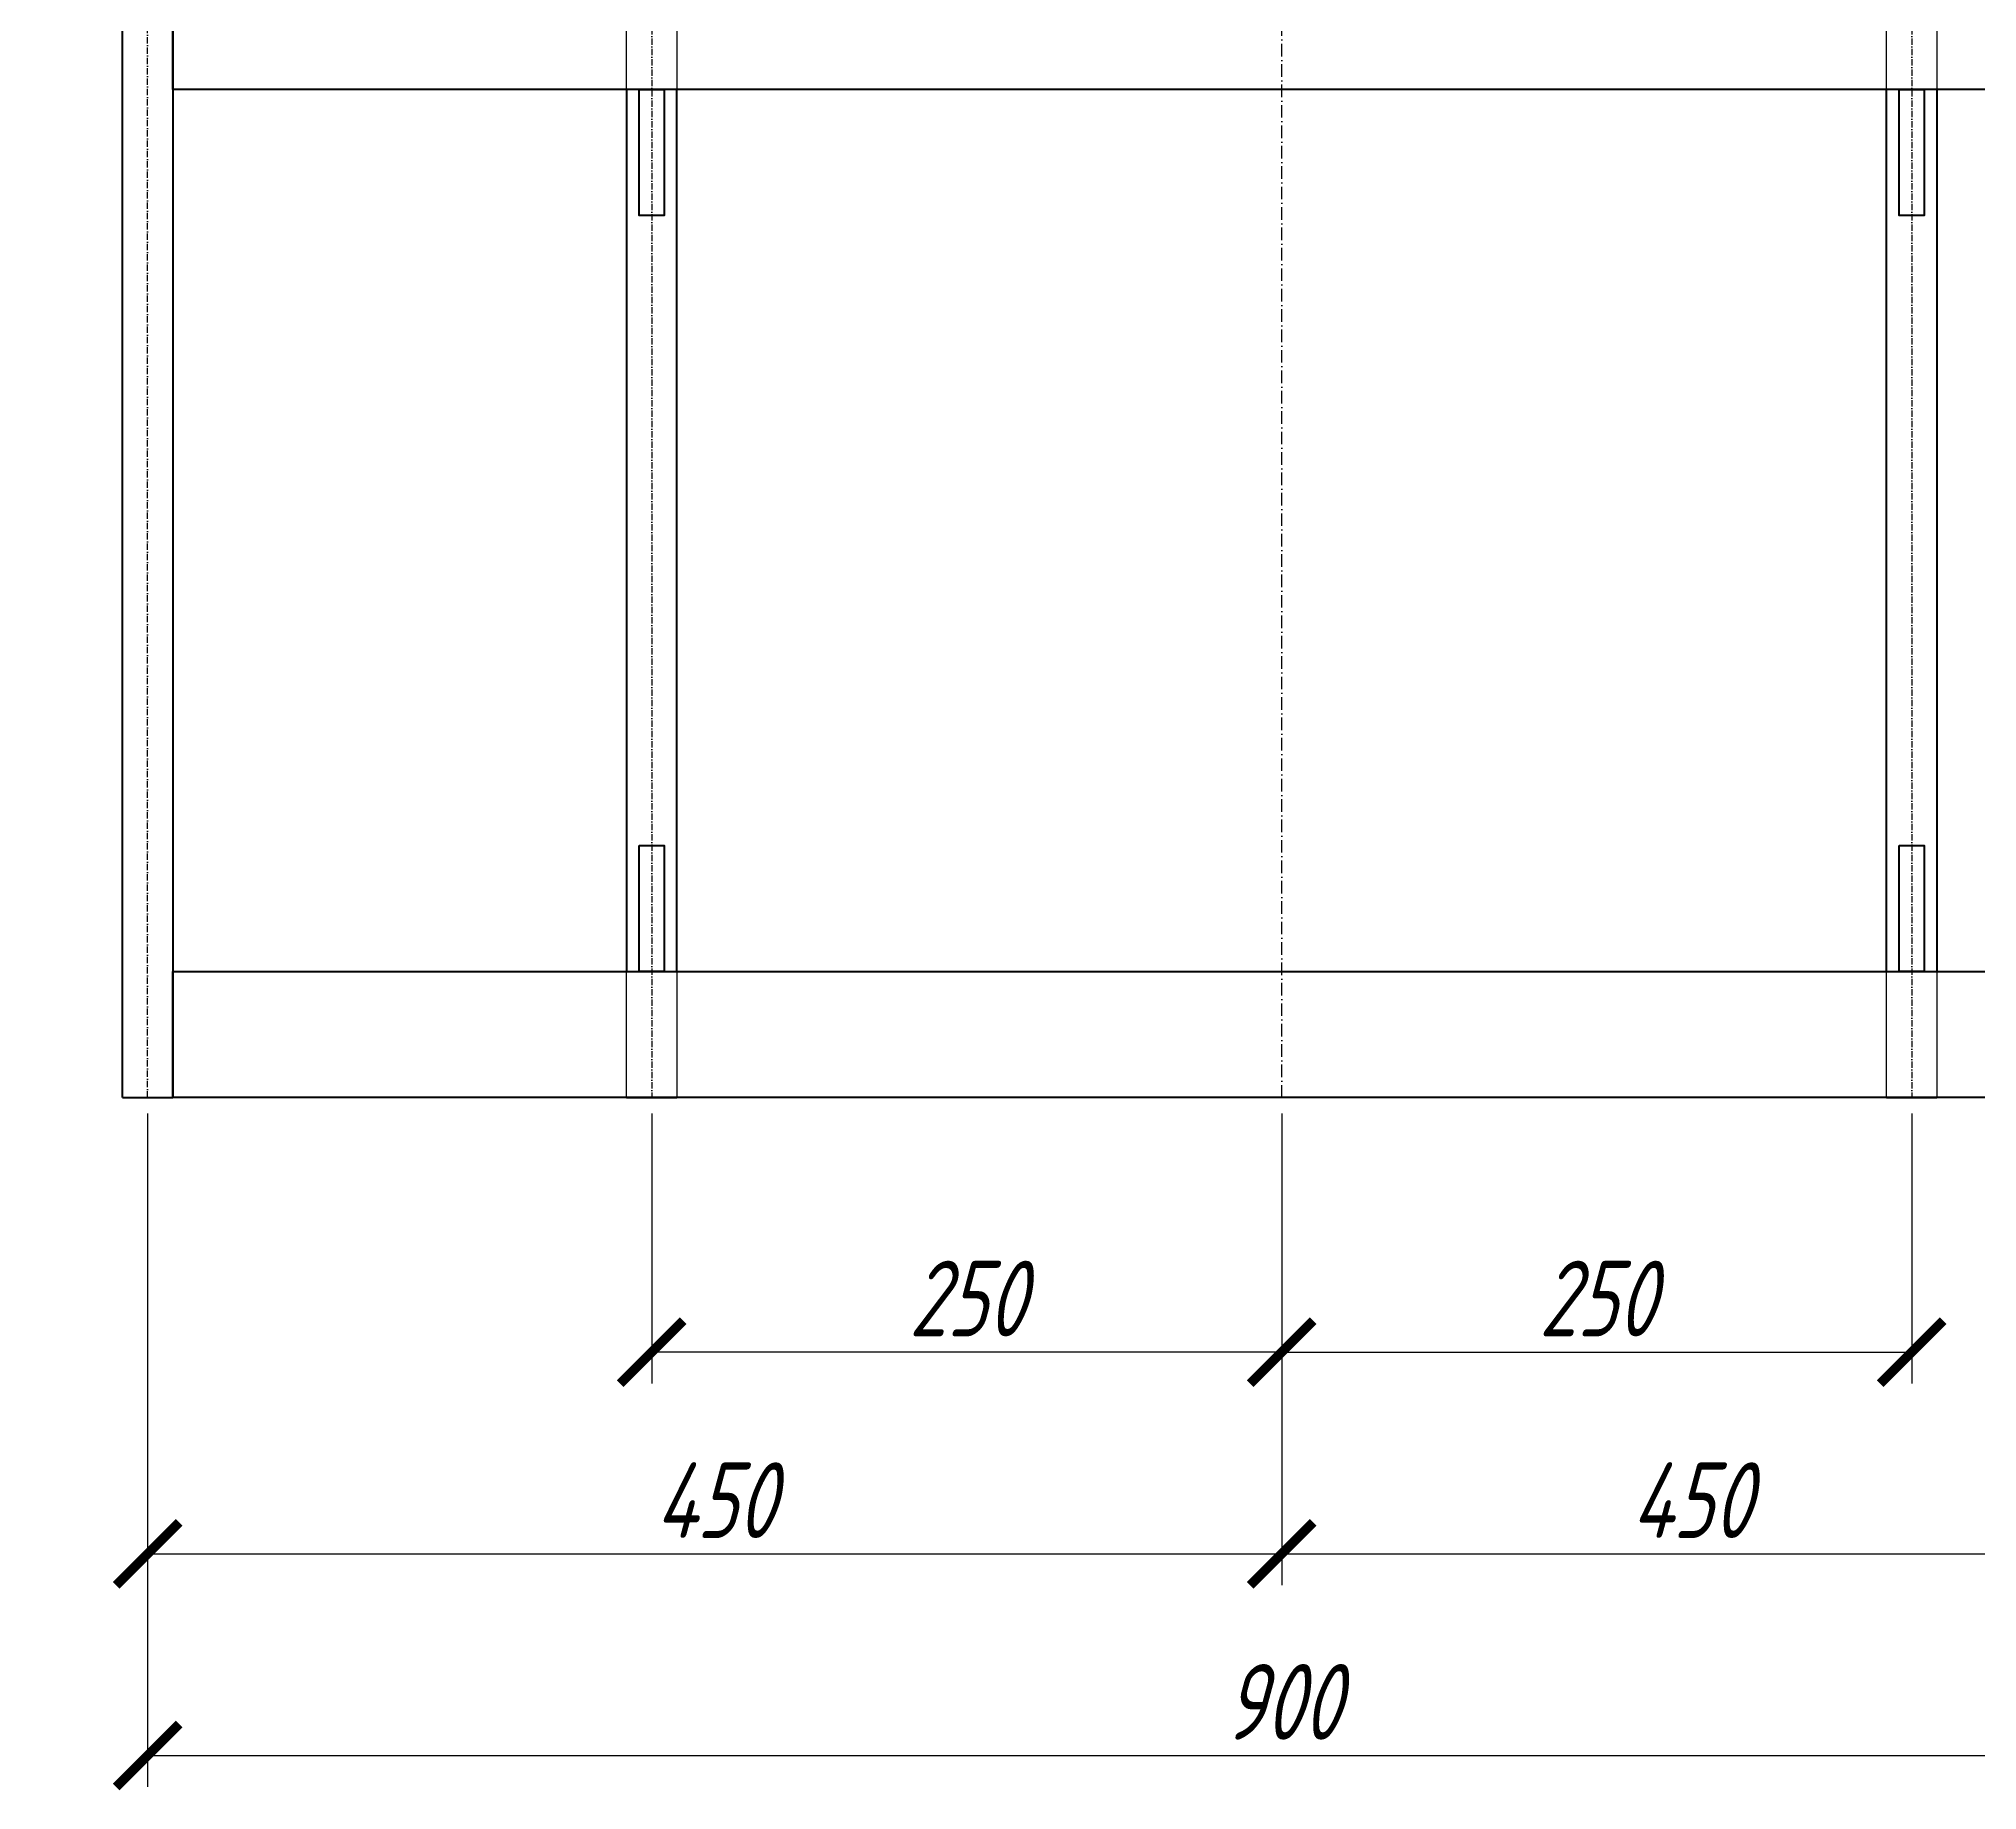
# Model space of a CAD drawing. Header units: millimetres. Extents: x 18535 to 117897, y 11356 to 27315.
# Drawn here: x 54590 to 55359, y 20982 to 21676 of the extents above; entities that cross this region are included whole.
import ezdxf
from ezdxf import colors
from ezdxf.entities.mleader import LeaderData, LeaderLine
from ezdxf.math import Vec2, Vec3

# ---------------------------------------------------------------- set-up
doc = ezdxf.new("R2010")
doc.units = ezdxf.units.MM
doc.linetypes.add('ОСЕВАЯ_МЕЛКАЯ', pattern=[8, 5, -1.5, 0, -1.5])
for name, color, linetype, lineweight in [('Dimensions', 1, 'Continuous', 25), ('Обозначения', 102, 'Continuous', 25), ('Основная', 134, 'Continuous', 70)]:
    doc.layers.add(name, color=color, linetype=linetype, lineweight=lineweight)
doc.styles.add('!Жартун', font='simplex.shx', dxfattribs={"width": 0.7, "oblique": 15, "height": 3})
doc.dimstyles.new('!Жартун_размер', dxfattribs={"dimtxt": 3, "dimasz": 2.5, "dimexe": 1.25, "dimexo": 0.625, "dimtad": 1, "dimdec": 0, "dimtxsty": '!Жартун', "dimblk": 'ARCHTICK', "dimcen": 2.5, "dimaunit": 1, "dimadec": 0, "dimazin": 0, "dimtfac": 1, "dimtdec": 0, "dimtix": 1, "dimtmove": 1, "dimatfit": 2, "dimldrblk": 'NONE', "dimfxl": 1, "dimtfill": 1, "dimlwd": 25, "dimarcsym": 0})

# ---------------------------------------------------------------- blocks, each defined once
blk = doc.blocks.new('_ArchTick')
at = {"color": 0, "linetype": 'ByBlock', "const_width": 0.15}
blk.add_lwpolyline([(-0.5, -0.5), (0.5, 0.5)], dxfattribs=at)
blk = doc.blocks.new('*D27')
at = {"layer": 'Defpoints', "color": 0, "transparency": 16777216}
for p in [(54833.19, 21256.39), (55083.19, 21256.39), (54833.19, 21155.43)]:
    blk.add_point(p, dxfattribs=at)
at = {"layer": 'Обозначения', "color": 0, "lineweight": -2, "transparency": 16777216}
for p, q in [((54833.19, 21250.14), (54833.19, 21142.93)), ((55083.19, 21250.14), (55083.19, 21142.93))]:
    blk.add_line(p, q, dxfattribs=at)
at = {"layer": 'Обозначения', "color": 0, "linetype": 'Continuous', "lineweight": 25, "transparency": 16777216}
blk.add_line((55083.19, 21155.43), (54833.19, 21155.43), dxfattribs=at)
at = {"layer": 'Обозначения', "color": 0, "lineweight": 25, "transparency": 16777216, "xscale": 25, "yscale": 25, "zscale": 25, "rotation": 180}
blk.add_blockref('_ArchTick', (54833.19, 21155.43), dxfattribs=at)
at = {"layer": 'Обозначения', "color": 0, "lineweight": 25, "transparency": 16777216, "xscale": 25, "yscale": 25, "zscale": 25}
blk.add_blockref('_ArchTick', (55083.19, 21155.43), dxfattribs=at)
at = {"layer": 'Обозначения', "color": 0, "transparency": 16777216, "insert": (54958.19, 21176.68), "char_height": 30, "attachment_point": 5, "style": '!Жартун', "bg_fill": 3, "box_fill_scale": 1.1, "bg_fill_color": 256, "bg_fill_true_color": 13158600, "bg_fill_transparency": 0}
blk.add_mtext('250', dxfattribs=at)
blk = doc.blocks.new('_None')
blk = doc.blocks.new('*D26')
at = {"layer": 'Defpoints', "color": 0, "transparency": 16777216}
for p in [(55083.19, 21256.39), (55333.19, 21256.39), (55333.19, 21155.43)]:
    blk.add_point(p, dxfattribs=at)
at = {"layer": 'Обозначения', "color": 0, "lineweight": -2, "transparency": 16777216}
for p, q in [((55083.19, 21250.14), (55083.19, 21142.93)), ((55333.19, 21250.14), (55333.19, 21142.93))]:
    blk.add_line(p, q, dxfattribs=at)
at = {"layer": 'Обозначения', "color": 0, "linetype": 'Continuous', "lineweight": 25, "transparency": 16777216}
blk.add_line((55083.19, 21155.43), (55333.19, 21155.43), dxfattribs=at)
at = {"layer": 'Обозначения', "color": 0, "lineweight": 25, "transparency": 16777216, "xscale": 25, "yscale": 25, "zscale": 25, "rotation": 180}
blk.add_blockref('_ArchTick', (55083.19, 21155.43), dxfattribs=at)
at = {"layer": 'Обозначения', "color": 0, "lineweight": 25, "transparency": 16777216, "xscale": 25, "yscale": 25, "zscale": 25}
blk.add_blockref('_ArchTick', (55333.19, 21155.43), dxfattribs=at)
at = {"layer": 'Обозначения', "color": 0, "transparency": 16777216, "insert": (55208.19, 21176.68), "char_height": 30, "attachment_point": 5, "style": '!Жартун', "bg_fill": 3, "box_fill_scale": 1.1, "bg_fill_color": 256, "bg_fill_true_color": 13158600, "bg_fill_transparency": 0}
blk.add_mtext('250', dxfattribs=at)
blk = doc.blocks.new('*D25')
at = {"layer": 'Defpoints', "color": 0, "transparency": 16777216}
for p in [(54633.19, 21256.39), (55083.19, 21256.39), (55083.19, 21075.43)]:
    blk.add_point(p, dxfattribs=at)
at = {"layer": 'Обозначения', "color": 0, "lineweight": -2, "transparency": 16777216}
for p, q in [((54633.19, 21250.14), (54633.19, 21062.93)), ((55083.19, 21250.14), (55083.19, 21062.93))]:
    blk.add_line(p, q, dxfattribs=at)
at = {"layer": 'Обозначения', "color": 0, "linetype": 'Continuous', "lineweight": 25, "transparency": 16777216}
blk.add_line((54633.19, 21075.43), (55083.19, 21075.43), dxfattribs=at)
at = {"layer": 'Обозначения', "color": 0, "lineweight": 25, "transparency": 16777216, "xscale": 25, "yscale": 25, "zscale": 25, "rotation": 180}
blk.add_blockref('_ArchTick', (54633.19, 21075.43), dxfattribs=at)
at = {"layer": 'Обозначения', "color": 0, "lineweight": 25, "transparency": 16777216, "xscale": 25, "yscale": 25, "zscale": 25}
blk.add_blockref('_ArchTick', (55083.19, 21075.43), dxfattribs=at)
at = {"layer": 'Обозначения', "color": 0, "transparency": 16777216, "insert": (54858.19, 21096.68), "char_height": 30, "attachment_point": 5, "style": '!Жартун', "bg_fill": 3, "box_fill_scale": 1.1, "bg_fill_color": 256, "bg_fill_true_color": 13158600, "bg_fill_transparency": 0}
blk.add_mtext('450', dxfattribs=at)
blk = doc.blocks.new('*D24')
at = {"layer": 'Defpoints', "color": 0, "transparency": 16777216}
for p in [(55083.19, 21256.39), (55533.19, 21256.39), (55533.19, 21075.43)]:
    blk.add_point(p, dxfattribs=at)
at = {"layer": 'Обозначения', "color": 0, "lineweight": -2, "transparency": 16777216}
for p, q in [((55083.19, 21250.14), (55083.19, 21062.93)), ((55533.19, 21250.14), (55533.19, 21062.93))]:
    blk.add_line(p, q, dxfattribs=at)
at = {"layer": 'Обозначения', "color": 0, "linetype": 'Continuous', "lineweight": 25, "transparency": 16777216}
blk.add_line((55083.19, 21075.43), (55533.19, 21075.43), dxfattribs=at)
at = {"layer": 'Обозначения', "color": 0, "lineweight": 25, "transparency": 16777216, "xscale": 25, "yscale": 25, "zscale": 25, "rotation": 180}
blk.add_blockref('_ArchTick', (55083.19, 21075.43), dxfattribs=at)
at = {"layer": 'Обозначения', "color": 0, "lineweight": 25, "transparency": 16777216, "xscale": 25, "yscale": 25, "zscale": 25}
blk.add_blockref('_ArchTick', (55533.19, 21075.43), dxfattribs=at)
at = {"layer": 'Обозначения', "color": 0, "transparency": 16777216, "insert": (55245.48, 21096.68), "char_height": 30, "attachment_point": 5, "style": '!Жартун', "bg_fill": 3, "box_fill_scale": 1.1, "bg_fill_color": 256, "bg_fill_true_color": 13158600, "bg_fill_transparency": 0}
blk.add_mtext('450', dxfattribs=at)
blk = doc.blocks.new('*D23')
at = {"layer": 'Defpoints', "color": 0, "transparency": 16777216}
for p in [(54633.19, 21256.39), (55533.19, 21256.39), (55533.19, 20995.43)]:
    blk.add_point(p, dxfattribs=at)
at = {"layer": 'Обозначения', "color": 0, "lineweight": -2, "transparency": 16777216}
for p, q in [((54633.19, 21250.14), (54633.19, 20982.93)), ((55533.19, 21250.14), (55533.19, 20982.93))]:
    blk.add_line(p, q, dxfattribs=at)
at = {"layer": 'Обозначения', "color": 0, "linetype": 'Continuous', "lineweight": 25, "transparency": 16777216}
blk.add_line((54633.19, 20995.43), (55533.19, 20995.43), dxfattribs=at)
at = {"layer": 'Обозначения', "color": 0, "lineweight": 25, "transparency": 16777216, "xscale": 25, "yscale": 25, "zscale": 25, "rotation": 180}
blk.add_blockref('_ArchTick', (54633.19, 20995.43), dxfattribs=at)
at = {"layer": 'Обозначения', "color": 0, "lineweight": 25, "transparency": 16777216, "xscale": 25, "yscale": 25, "zscale": 25}
blk.add_blockref('_ArchTick', (55533.19, 20995.43), dxfattribs=at)
at = {"layer": 'Обозначения', "color": 0, "transparency": 16777216, "insert": (55083.19, 21016.68), "char_height": 30, "attachment_point": 5, "style": '!Жартун', "bg_fill": 3, "box_fill_scale": 1.1, "bg_fill_color": 256, "bg_fill_true_color": 13158600, "bg_fill_transparency": 0}
blk.add_mtext('900', dxfattribs=at)

msp = doc.modelspace()

# ---------------------------------------------------------------- linework, layer by layer
at = {"layer": 'Dimensions', "linetype": 'ОСЕВАЯ_МЕЛКАЯ', "ltscale": 0.5}
for points in [[(54633.19, 21256.39), (54633.19, 22406.39)], [(54833.19, 22406.39), (54833.19, 21256.39)], [(55333.19, 22406.39), (55333.19, 21256.39)]]:
    msp.add_lwpolyline(points, dxfattribs=at)
at = {"layer": 'Dimensions', "linetype": 'ОСЕВАЯ_МЕЛКАЯ'}
msp.add_lwpolyline([(55083.19, 21256.39), (55083.19, 22406.39)], dxfattribs=at)
at = {"layer": 'Обозначения'}
for points in [[(54823.19, 21706.39), (54843.19, 21706.39), (54843.19, 21656.39), (54823.19, 21656.39)], [(55323.19, 21706.39), (55343.19, 21706.39), (55343.19, 21656.39), (55323.19, 21656.39)]]:
    msp.add_lwpolyline(points, close=True, dxfattribs=at)
at = {"layer": 'Основная'}
for points in [[(54623.19, 21256.39), (54623.19, 22406.39), (54643.19, 22406.39), (54643.19, 21256.39)], [(54823.19, 21656.39), (54823.19, 21306.39)], [(54843.19, 21306.39), (54843.19, 21656.39)], [(55323.19, 21306.39), (55323.19, 21656.39)], [(55343.19, 21656.39), (55343.19, 21306.39)]]:
    msp.add_lwpolyline(points, dxfattribs=at)
for points in [[(54643.19, 21706.39), (55523.19, 21706.39), (55523.19, 21656.39), (54643.19, 21656.39)], [(54828.19, 21656.39), (54838.19, 21656.39), (54838.19, 21606.39), (54828.19, 21606.39)], [(55328.19, 21656.39), (55338.19, 21656.39), (55338.19, 21606.39), (55328.19, 21606.39)], [(54828.19, 21356.39), (54838.19, 21356.39), (54838.19, 21306.39), (54828.19, 21306.39)], [(55328.19, 21356.39), (55338.19, 21356.39), (55338.19, 21306.39), (55328.19, 21306.39)]]:
    msp.add_lwpolyline(points, close=True, dxfattribs=at)

# ---------------------------------------------------------------- next in the draw order: dimensions: what is measured, and where the dimension line sits
at = {"layer": 'Обозначения'}
dim = msp.add_linear_dim(base=(54833.19, 21155.43), p1=(55083.19, 21256.39), p2=(54833.19, 21256.39), dimstyle='!Жартун_размер', dxfattribs=at)
dim.commit()
dim.dimension.update_dxf_attribs({"geometry": '*D27', "text_midpoint": (54958.19, 21176.68)})

# ---------------------------------------------------------------- next in the draw order: dimensions: what is measured, and where the dimension line sits
dim = msp.add_linear_dim(base=(55333.19, 21155.43), p1=(55083.19, 21256.39), p2=(55333.19, 21256.39), dimstyle='!Жартун_размер', dxfattribs=at)
dim.commit()
dim.dimension.update_dxf_attribs({"geometry": '*D26', "text_midpoint": (55208.19, 21176.68)})

# ---------------------------------------------------------------- next in the draw order: dimensions: what is measured, and where the dimension line sits
dim = msp.add_linear_dim(base=(55083.19, 21075.43), p1=(54633.19, 21256.39), p2=(55083.19, 21256.39), dimstyle='!Жартун_размер', dxfattribs=at)
dim.commit()
dim.dimension.update_dxf_attribs({"geometry": '*D25', "text_midpoint": (54858.19, 21075.43), "dimtype": 160})

# ---------------------------------------------------------------- next in the draw order: dimensions: what is measured, and where the dimension line sits
dim = msp.add_linear_dim(base=(55533.19, 21075.43), p1=(55083.19, 21256.39), p2=(55533.19, 21256.39), dimstyle='!Жартун_размер', dxfattribs=at)
dim.commit()
dim.dimension.update_dxf_attribs({"geometry": '*D24', "text_midpoint": (55245.48, 21075.43), "dimtype": 160})

# ---------------------------------------------------------------- next in the draw order: dimensions: what is measured, and where the dimension line sits
dim = msp.add_linear_dim(base=(55533.19, 20995.43), p1=(54633.19, 21256.39), p2=(55533.19, 21256.39), dimstyle='!Жартун_размер', dxfattribs=at)
dim.commit()
dim.dimension.update_dxf_attribs({"geometry": '*D23', "text_midpoint": (55083.19, 20995.43), "dimtype": 160})

# ---------------------------------------------------------------- next in the draw order: linework, layer by layer
for points in [[(54823.19, 21306.39), (54843.19, 21306.39), (54843.19, 21256.39), (54823.19, 21256.39)], [(55323.19, 21306.39), (55343.19, 21306.39), (55343.19, 21256.39), (55323.19, 21256.39)]]:
    msp.add_lwpolyline(points, close=True, dxfattribs=at)
at = {"layer": 'Основная'}
msp.add_lwpolyline([(54643.19, 21306.39), (55523.19, 21306.39), (55523.19, 21256.39), (54643.19, 21256.39)], close=True, dxfattribs=at)
for points in [[(54623.19, 21256.39), (54643.19, 21256.39)], [(54823.19, 21256.39), (54843.19, 21256.39)], [(55323.19, 21256.39), (55343.19, 21256.39)]]:
    msp.add_lwpolyline(points, dxfattribs=at)

# ---------------------------------------------------------------- next in the draw order: leaders
at = {"layer": 'Обозначения'}
ml = msp.add_multileader_mtext('Standard', dxfattribs=at)
ml.set_content('Свая СВ1, ^J4шт', color=256, style='!Жартун')
ml.set_leader_properties()
ml.set_arrow_properties(name='NONE')
ml.build(insert=Vec2(0, 0))
ml.multileader.update_dxf_attribs({"text_left_attachment_type": 6, "text_right_attachment_type": 6, "dogleg_length": 2, "arrow_head_size": 125, "scale": 50})
ctx = ml.context
ctx.base_point, ctx.scale, ctx.char_height, ctx.arrow_head_size, ctx.landing_gap_size, ctx.plane_origin = Vec3(44953.98, 21293.12), 50, 150, 125, 100, Vec3(42746.85, 22558.6)
ctx.left_attachment, ctx.right_attachment = 6, 6
notes = []
notes.append((ctx, [(0, (1, 1, 0), (44853.98, 21293.12), (1, 0), 100, [(0, [(44654.56, 22423.04)], 0, [])])]))
ctx.mtext.insert, ctx.mtext.width, ctx.mtext.flow_direction = Vec3(45053.98, 21473.12), 1268.4761, 5
for ctx, leaders in notes:
    for number, flags, end, landing, length, lines in leaders:
        leader = LeaderData()
        leader.index, (leader.has_last_leader_line, leader.has_dogleg_vector, leader.attachment_direction) = number, flags
        leader.last_leader_point, leader.dogleg_vector, leader.dogleg_length = Vec3(end), Vec3(landing), length
        for number, points, colour, breaks in lines:
            line = LeaderLine()
            line.index, line.vertices, line.color, line.breaks = number, Vec3.list(points), colors.encode_raw_color(colour), breaks
            leader.lines.append(line)
        ctx.leaders.append(leader)

doc.saveas('drawing.dxf')
